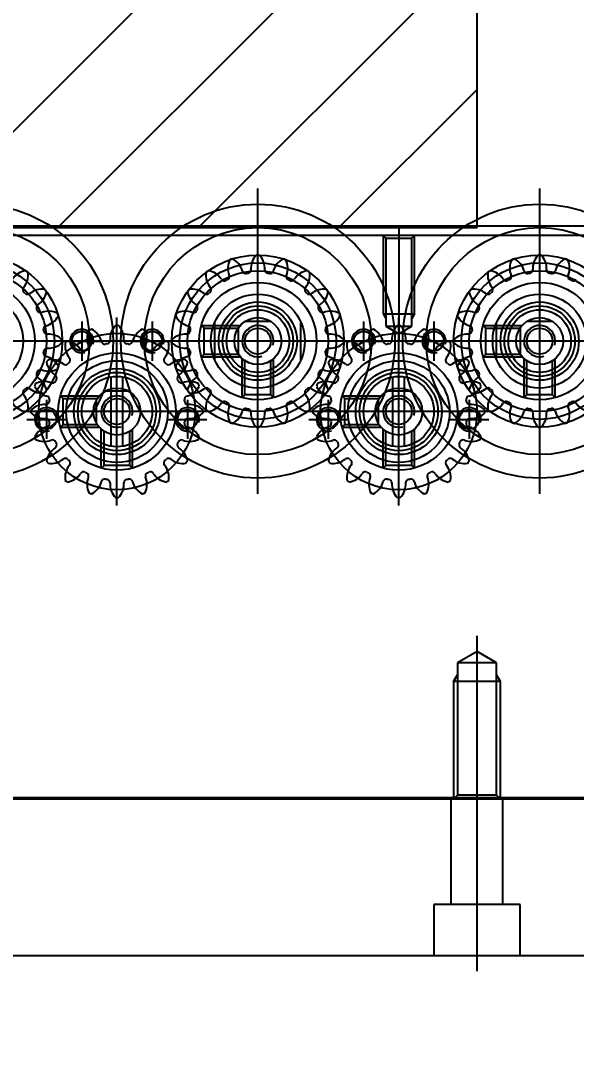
# Model space of a CAD drawing. Header units: inches. Extents: x 0 to 77285, y -118 to 40065.
# Drawn here: x 15283.4 to 15354.3, y 25587.9 to 25722 of the extents above; entities that cross this region are included whole.
import ezdxf

# ---------------------------------------------------------------- set-up
doc = ezdxf.new("R2010")
doc.units = ezdxf.units.IN
doc.header["$LTSCALE"] = 5
doc.header["$MEASUREMENT"] = 0
doc.layers.add('A', color=8, linetype='Continuous')
doc.styles.add('SCI', font='')
doc.styles.get('SCI').set_extended_font_data('Gulim')
doc.dimstyles.new('SCH', dxfattribs={"dimtxt": 2.5, "dimasz": 2, "dimexe": 1.25, "dimexo": 0.625, "dimtad": 1, "dimdec": 8, "dimtxsty": 'SCI', "dimcen": 2.5, "dimclrd": 4, "dimclre": 4, "dimclrt": 7, "dimadec": 8, "dimazin": 2, "dimtfac": 1, "dimtdec": 8, "dimtmove": 0, "dimatfit": 3, "dimfxl": 1, "dimarcsym": 0})

# ---------------------------------------------------------------- blocks, each defined once
blk = doc.blocks.new('A$Cc399747e')
h = blk.add_hatch()
h.set_pattern_fill('ANSI31', color=256, scale=4)
h.set_pattern_definition([(45, (9521.272, 63861.461), (-8.980256, 8.980256), [])])
h.paths.add_polyline_path([(2341.79, 581), (1941.79, 581), (1941.79, 281), (2341.79, 281)])
for p, q in [((1941.79, 676), (1941.79, 652)), ((2486.79, 674), (1746.79, 674)), ((1936.29, 674), (1936.29, 667.5)), ((1947.29, 667.5), (1947.29, 674)), ((1936.29, 667.5), (1947.29, 667.5)), ((1938.49, 667.5), (1938.49, 654)), ((1945.09, 667.5), (1945.09, 654)), ((1941.79, 656), (1941.79, 633.16)), ((2605.79, 654), (1657.79, 654)), ((1746.79, 654), (2486.79, 654)), ((1938.79, 654), (1939.29, 653.5)), ((1938.79, 654), (1938.79, 639)), ((1939.29, 653.5), (1944.29, 653.5)), ((1939.29, 653.5), (1939.29, 636.6)), ((1944.29, 653.5), (1944.79, 654)), ((1944.29, 636.6), (1944.29, 653.5)), ((1944.79, 639), (1944.79, 654)), ((1938.79, 639), (1939.29, 638.13)), ((1938.79, 639), (1944.79, 639)), ((1944.79, 639), (1944.29, 638.13)), ((1939.29, 636.6), (1941.79, 635.16)), ((1939.29, 636.6), (1944.29, 636.6)), ((1941.79, 635.16), (1944.29, 636.6)), ((1951.79, 616.5), (1951.79, 592.5)), ((1987.79, 616.5), (1987.79, 592.5)), ((1933.79, 615), (1933.79, 576)), ((1969.79, 615), (1969.79, 576)), ((1949.79, 611.73), (1949.79, 606.74)), ((1949.79, 611.73), (1950.14, 611.38)), ((1950.14, 611.38), (1953.44, 611.38)), ((1950.14, 611.38), (1950.14, 607.09)), ((1951.79, 612), (1951.79, 597)), ((1953.79, 611.73), (1953.44, 611.38)), ((1953.44, 611.38), (1953.44, 607.09)), ((1953.79, 611.73), (1953.79, 606.74)), ((1985.79, 611.73), (1985.79, 606.74)), ((1985.79, 611.73), (1986.14, 611.38)), ((1986.14, 611.38), (1989.44, 611.38)), ((1986.14, 611.38), (1986.14, 607.09)), ((1987.79, 612), (1987.79, 597)), ((1989.79, 611.73), (1989.44, 611.38)), ((1989.44, 611.38), (1989.44, 607.09)), ((1989.79, 611.73), (1989.79, 606.74)), ((1951.79, 610), (1951.79, 599)), ((1987.79, 610), (1987.79, 599)), ((1951.04, 608.94), (1951.04, 600.06)), ((1952.54, 608.94), (1952.54, 600.06)), ((1987.04, 608.94), (1987.04, 600.06)), ((1988.54, 608.94), (1988.54, 600.06)), ((1933.79, 608.5), (1933.79, 582.5)), ((1933.79, 608.5), (1933.79, 582.5)), ((1933.79, 607.5), (1933.79, 583.5)), ((1942.79, 603), (1942.79, 608)), ((1960.79, 603), (1960.79, 608)), ((1969.79, 608.5), (1969.79, 582.5)), ((1969.79, 608.5), (1969.79, 582.5)), ((1969.79, 607.5), (1969.79, 583.5)), ((1978.79, 603), (1978.79, 608)), ((1996.79, 603), (1996.79, 608)), ((1950.14, 607.09), (1949.79, 606.74)), ((1950.14, 607.09), (1950.27, 607.09)), ((1953.31, 607.09), (1953.44, 607.09)), ((1953.44, 607.09), (1953.79, 606.74)), ((1959.02, 606.5), (1954.03, 606.5)), ((1954.38, 606.15), (1954.03, 606.5)), ((1954.38, 606.15), (1954.38, 606.02)), ((1958.67, 606.15), (1954.38, 606.15)), ((1954.43, 603.08), (1954.43, 605.92)), ((1959.02, 606.5), (1958.67, 606.15)), ((1958.67, 606.15), (1958.67, 602.85)), ((1986.14, 607.09), (1985.79, 606.74)), ((1986.14, 607.09), (1986.27, 607.09)), ((1989.31, 607.09), (1989.44, 607.09)), ((1989.44, 607.09), (1989.79, 606.74)), ((1995.02, 606.5), (1990.03, 606.5)), ((1990.38, 606.15), (1990.03, 606.5)), ((1990.38, 606.15), (1990.38, 606.02)), ((1994.67, 606.15), (1990.38, 606.15)), ((1990.43, 603.08), (1990.43, 605.92)), ((1995.02, 606.5), (1994.67, 606.15)), ((1994.67, 606.15), (1994.67, 602.85)), ((1945.29, 605.5), (1940.29, 605.5)), ((1963.29, 605.5), (1958.29, 605.5)), ((1981.29, 605.5), (1976.29, 605.5)), ((1999.29, 605.5), (1994.29, 605.5)), ((1939.79, 604.5), (1963.79, 604.5)), ((1944.29, 604.5), (1959.29, 604.5)), ((1946.29, 604.5), (1957.29, 604.5)), ((1975.79, 604.5), (1999.79, 604.5)), ((1980.29, 604.5), (1995.29, 604.5)), ((1982.29, 604.5), (1993.29, 604.5)), ((1931.79, 602.73), (1931.79, 597.74)), ((1931.79, 602.73), (1932.14, 602.38)), ((1932.14, 602.38), (1935.44, 602.38)), ((1932.14, 602.38), (1932.14, 598.09)), ((1935.79, 602.73), (1935.44, 602.38)), ((1935.44, 602.38), (1935.44, 598.09)), ((1935.79, 602.73), (1935.79, 597.74)), ((1954.38, 602.85), (1954.03, 602.5)), ((1959.02, 602.5), (1954.03, 602.5)), ((1954.38, 602.98), (1954.38, 602.85)), ((1958.67, 602.85), (1954.38, 602.85)), ((1959.02, 602.5), (1958.67, 602.85)), ((1967.79, 602.73), (1967.79, 597.74)), ((1967.79, 602.73), (1968.14, 602.38)), ((1968.14, 602.38), (1971.44, 602.38)), ((1968.14, 602.38), (1968.14, 598.09)), ((1971.79, 602.73), (1971.44, 602.38)), ((1971.44, 602.38), (1971.44, 598.09)), ((1971.79, 602.73), (1971.79, 597.74)), ((1990.38, 602.85), (1990.03, 602.5)), ((1995.02, 602.5), (1990.03, 602.5)), ((1990.38, 602.98), (1990.38, 602.85)), ((1994.67, 602.85), (1990.38, 602.85)), ((1995.02, 602.5), (1994.67, 602.85)), ((1953.22, 601.86), (1950.37, 601.86)), ((1989.22, 601.86), (1986.37, 601.86)), ((1932.14, 598.09), (1931.79, 597.74)), ((1932.14, 598.09), (1932.27, 598.09)), ((1935.31, 598.09), (1935.44, 598.09)), ((1935.44, 598.09), (1935.79, 597.74)), ((1939.29, 597.9), (1939.29, 593.1)), ((1947.29, 593), (1947.29, 598)), ((1956.29, 593), (1956.29, 598)), ((1964.29, 597.9), (1964.29, 593.1)), ((1968.14, 598.09), (1967.79, 597.74)), ((1968.14, 598.09), (1968.27, 598.09)), ((1971.31, 598.09), (1971.44, 598.09)), ((1971.44, 598.09), (1971.79, 597.74)), ((1975.29, 597.9), (1975.29, 593.1)), ((1983.29, 593), (1983.29, 598)), ((1992.29, 593), (1992.29, 598)), ((1941.02, 597.5), (1936.03, 597.5)), ((1936.38, 597.15), (1936.03, 597.5)), ((1936.29, 593.84), (1936.29, 597.16)), ((1936.38, 597.15), (1936.38, 597.02)), ((1940.67, 597.15), (1936.38, 597.15)), ((1941.02, 597.5), (1940.67, 597.15)), ((1940.67, 597.15), (1940.67, 593.85)), ((1977.02, 597.5), (1972.03, 597.5)), ((1972.38, 597.15), (1972.03, 597.5)), ((1972.29, 593.84), (1972.29, 597.16)), ((1972.38, 597.15), (1972.38, 597.02)), ((1976.67, 597.15), (1972.38, 597.15)), ((1977.02, 597.5), (1976.67, 597.15)), ((1976.67, 597.15), (1976.67, 593.85)), ((1914.29, 595.5), (1953.29, 595.5)), ((1920.79, 595.5), (1946.79, 595.5)), ((1920.79, 595.5), (1946.79, 595.5)), ((1921.79, 595.5), (1945.79, 595.5)), ((1949.79, 595.5), (1944.79, 595.5)), ((1950.29, 595.5), (1989.29, 595.5)), ((1951.79, 581), (1951.79, 595.55)), ((1958.79, 595.5), (1953.79, 595.5)), ((1956.79, 595.5), (1982.79, 595.5)), ((1956.79, 595.5), (1982.79, 595.5)), ((1957.79, 595.5), (1981.79, 595.5)), ((1985.79, 595.5), (1980.79, 595.5)), ((1986.29, 595.5), (2025.29, 595.5)), ((1994.79, 595.5), (1989.79, 595.5)), ((1992.79, 595.5), (2018.79, 595.5)), ((1992.79, 595.5), (2018.79, 595.5)), ((1993.79, 595.5), (2017.79, 595.5)), ((1936.38, 593.85), (1936.03, 593.5)), ((1936.38, 593.98), (1936.38, 593.85)), ((1940.67, 593.85), (1936.38, 593.85)), ((1941.02, 593.5), (1940.67, 593.85)), ((1951.79, 594.55), (1950.14, 593.6)), ((1953.44, 593.6), (1951.79, 594.55)), ((1972.38, 593.85), (1972.03, 593.5)), ((1972.38, 593.98), (1972.38, 593.85)), ((1976.67, 593.85), (1972.38, 593.85)), ((1977.02, 593.5), (1976.67, 593.85)), ((1932.13, 593), (1935.45, 593)), ((1941.02, 593.5), (1936.03, 593.5)), ((1949.79, 592), (1950.14, 592.61)), ((1953.44, 593.6), (1950.14, 593.6)), ((1950.14, 593.6), (1950.14, 582.35)), ((1953.44, 582.35), (1953.44, 593.6)), ((1953.79, 592), (1953.44, 592.61)), ((1968.13, 593), (1971.45, 593)), ((1977.02, 593.5), (1972.03, 593.5)), ((1953.79, 592), (1949.79, 592)), ((1949.79, 592), (1949.79, 582)), ((1953.79, 582), (1953.79, 592)), ((1627.79, 582), (2635.79, 582)), ((1950.14, 582.35), (1949.79, 582)), ((1953.44, 582.35), (1950.14, 582.35)), ((1953.79, 582), (1953.44, 582.35)), ((2341.79, 581), (1941.79, 581)), ((1941.79, 581), (1941.79, 281)), ((2341.79, 581), (1941.79, 581)), ((1941.79, 581), (1941.79, 281))]:
    blk.add_line(p, q)
at = {"ltscale": 4}
for p, q in [((2102.29, 653.8), (1657.79, 653.8)), ((1627.79, 582), (2635.79, 582)), ((1627.79, 580.8), (2635.79, 580.8))]:
    blk.add_line(p, q, dxfattribs=at)
for centre, radius in [((1951.79, 604.5), 10), ((1987.79, 604.5), 10), ((1933.79, 595.5), 17.5), ((1969.79, 595.5), 17.5), ((2005.79, 595.5), 17.5), ((1951.79, 604.5), 7.5), ((1987.79, 604.5), 7.5), ((1933.79, 595.5), 14.5), ((1951.79, 604.5), 6.5), ((1951.79, 604.5), 5.5), ((1969.79, 595.5), 14.5), ((1987.79, 604.5), 6.5), ((1987.79, 604.5), 5.5), ((2005.79, 595.5), 14.5), ((1951.79, 604.5), 5), ((1951.79, 604.5), 4.5), ((1951.79, 604.5), 4.5), ((1987.79, 604.5), 5), ((1987.79, 604.5), 4.5), ((1987.79, 604.5), 4.5), ((1951.79, 604.5), 3), ((1951.79, 604.5), 3), ((1987.79, 604.5), 3), ((1987.79, 604.5), 3), ((1933.79, 595.5), 11), ((1942.79, 605.5), 1.25), ((1951.79, 604.5), 1.65), ((1969.79, 595.5), 11), ((1960.79, 605.5), 1.25), ((1978.79, 605.5), 1.25), ((1987.79, 604.5), 1.65), ((2005.79, 595.5), 11), ((1996.79, 605.5), 1.25), ((1933.79, 595.5), 10), ((1969.79, 595.5), 10), ((2005.79, 595.5), 10), ((1933.79, 595.5), 9), ((1969.79, 595.5), 9), ((2005.79, 595.5), 9), ((1933.79, 595.5), 7.5), ((1969.79, 595.5), 7.5), ((2005.79, 595.5), 7.5), ((1933.79, 595.5), 6), ((1969.79, 595.5), 6), ((2005.79, 595.5), 6), ((1933.79, 595.5), 5), ((1933.79, 595.5), 4.5), ((1933.79, 595.5), 4), ((1969.79, 595.5), 5), ((1969.79, 595.5), 4.5), ((1969.79, 595.5), 4), ((1933.79, 595.5), 3), ((1933.79, 595.5), 3), ((1969.79, 595.5), 3), ((1969.79, 595.5), 3), ((1933.79, 595.5), 1.65), ((1947.29, 595.5), 1.25), ((1956.29, 595.5), 1.25), ((1969.79, 595.5), 1.65), ((1983.29, 595.5), 1.25), ((1992.29, 595.5), 1.25)]:
    blk.add_circle(centre, radius)
for centre, radius, start, end in [((1953.4, 613.76), 2.5, 135.8655, 183.1579), ((1951.79, 604.5), 11, 90, 90.9494), ((1951.79, 604.5), 11, 89.0506, 90), ((1950.18, 613.76), 2.5, 356.8421, 44.1345), ((1989.4, 613.76), 2.5, 135.8655, 183.1579), ((1987.79, 604.5), 11, 90, 90.9494), ((1987.79, 604.5), 11, 89.0506, 90), ((1986.18, 613.76), 2.5, 356.8421, 44.1345), ((1950.46, 613.8), 2.5, 153.8655, 201.1579), ((1951.79, 604.5), 11, 108, 108.9494), ((1951.79, 604.5), 11, 107.0506, 108), ((1947.4, 612.81), 2.5, 14.8421, 62.1345), ((1956.19, 612.81), 2.5, 117.8655, 165.1579), ((1951.79, 604.5), 11, 72, 72.9494), ((1951.79, 604.5), 11, 71.0506, 72), ((1953.12, 613.8), 2.5, 338.8421, 26.1345), ((1986.46, 613.8), 2.5, 153.8655, 201.1579), ((1987.79, 604.5), 11, 108, 108.9494), ((1987.79, 604.5), 11, 107.0506, 108), ((1983.4, 612.81), 2.5, 14.8421, 62.1345), ((1992.19, 612.81), 2.5, 117.8655, 165.1579), ((1987.79, 604.5), 11, 72, 72.9494), ((1987.79, 604.5), 11, 71.0506, 72), ((1989.12, 613.8), 2.5, 338.8421, 26.1345), ((1947.65, 612.94), 2.5, 171.8655, 219.1579), ((1951.79, 604.5), 11, 126, 126.9494), ((1951.79, 604.5), 11, 125.0506, 126), ((1945.05, 611.04), 2.5, 32.8421, 80.1345), ((1947.72, 612.74), 0.442, 296.289, 21.1579), ((1950.24, 613.56), 0.442, 194.8421, 279.711), ((1951.79, 604.5), 8.75, 99, 99.711), ((1951.79, 604.5), 8.75, 98.289, 99), ((1950.47, 613.6), 0.442, 278.289, 3.1579), ((1953.12, 613.6), 0.442, 176.8421, 261.711), ((1951.79, 604.5), 8.75, 81, 81.711), ((1951.79, 604.5), 8.75, 80.289, 81), ((1953.34, 613.56), 0.442, 260.289, 345.1579), ((1955.86, 612.74), 0.442, 158.8421, 243.711), ((1958.54, 611.04), 2.5, 99.8655, 147.1579), ((1955.93, 612.94), 2.5, 320.8421, 8.1345), ((1951.79, 604.5), 11, 54, 54.9494), ((1951.79, 604.5), 11, 53.0506, 54), ((1983.65, 612.94), 2.5, 171.8655, 219.1579), ((1987.79, 604.5), 11, 126, 126.9494), ((1987.79, 604.5), 11, 125.0506, 126), ((1981.05, 611.04), 2.5, 32.8421, 80.1345), ((1983.72, 612.74), 0.442, 296.289, 21.1579), ((1986.24, 613.56), 0.442, 194.8421, 279.711), ((1987.79, 604.5), 8.75, 99, 99.711), ((1987.79, 604.5), 8.75, 98.289, 99), ((1986.47, 613.6), 0.442, 278.289, 3.1579), ((1989.12, 613.6), 0.442, 176.8421, 261.711), ((1987.79, 604.5), 8.75, 81, 81.711), ((1987.79, 604.5), 8.75, 80.289, 81), ((1989.34, 613.56), 0.442, 260.289, 345.1579), ((1991.86, 612.74), 0.442, 158.8421, 243.711), ((1994.54, 611.04), 2.5, 99.8655, 147.1579), ((1991.93, 612.94), 2.5, 320.8421, 8.1345), ((1987.79, 604.5), 11, 54, 54.9494), ((1987.79, 604.5), 11, 53.0506, 54), ((1945.37, 611.08), 0.442, 314.289, 39.1579), ((1947.52, 612.64), 0.442, 212.8421, 297.711), ((1951.79, 604.5), 8.75, 117, 117.711), ((1951.79, 604.5), 8.75, 116.289, 117), ((1951.79, 604.5), 8.75, 63, 63.711), ((1951.79, 604.5), 8.75, 62.289, 63), ((1956.07, 612.64), 0.442, 242.289, 327.1579), ((1958.21, 611.08), 0.442, 140.8421, 225.711), ((1981.37, 611.08), 0.442, 314.289, 39.1579), ((1983.52, 612.64), 0.442, 212.8421, 297.711), ((1987.79, 604.5), 8.75, 117, 117.711), ((1987.79, 604.5), 8.75, 116.289, 117), ((1987.79, 604.5), 8.75, 63, 63.711), ((1987.79, 604.5), 8.75, 62.289, 63), ((1992.07, 612.64), 0.442, 242.289, 327.1579), ((1994.21, 611.08), 0.442, 140.8421, 225.711), ((1951.79, 604.5), 11, 144, 144.9494), ((1945.25, 611.25), 2.5, 189.8655, 237.1579), ((1951.79, 604.5), 11, 143.0506, 144), ((1943.35, 608.64), 2.5, 50.8421, 98.1345), ((1945.21, 610.92), 0.442, 230.8421, 315.711), ((1951.79, 604.5), 8.75, 135, 135.711), ((1951.79, 604.5), 8.75, 134.289, 135), ((1951.79, 604.5), 8.75, 45, 45.711), ((1951.79, 604.5), 8.75, 44.289, 45), ((1958.37, 610.92), 0.442, 224.289, 309.1579), ((1960.23, 608.64), 2.5, 81.8655, 129.1579), ((1958.33, 611.25), 2.5, 302.8421, 350.1345), ((1951.79, 604.5), 11, 36, 36.9494), ((1951.79, 604.5), 11, 35.0506, 36), ((1987.79, 604.5), 11, 144, 144.9494), ((1981.25, 611.25), 2.5, 189.8655, 237.1579), ((1987.79, 604.5), 11, 143.0506, 144), ((1979.35, 608.64), 2.5, 50.8421, 98.1345), ((1981.21, 610.92), 0.442, 230.8421, 315.711), ((1987.79, 604.5), 8.75, 135, 135.711), ((1987.79, 604.5), 8.75, 134.289, 135), ((1987.79, 604.5), 8.75, 45, 45.711), ((1987.79, 604.5), 8.75, 44.289, 45), ((1994.37, 610.92), 0.442, 224.289, 309.1579), ((1996.23, 608.64), 2.5, 81.8655, 129.1579), ((1994.33, 611.25), 2.5, 302.8421, 350.1345), ((1987.79, 604.5), 11, 36, 36.9494), ((1987.79, 604.5), 11, 35.0506, 36), ((1943.65, 608.77), 0.442, 332.289, 57.1579), ((1959.93, 608.77), 0.442, 122.8421, 207.711), ((1979.65, 608.77), 0.442, 332.289, 57.1579), ((1995.93, 608.77), 0.442, 122.8421, 207.711), ((1951.79, 604.5), 11, 162, 162.9494), ((1943.49, 608.89), 2.5, 207.8655, 255.1579), ((1951.79, 604.5), 11, 161.0506, 162), ((1942.49, 605.83), 2.5, 68.8421, 116.1345), ((1943.55, 608.57), 0.442, 248.8421, 333.711), ((1951.79, 604.5), 8.75, 153, 153.711), ((1951.79, 604.5), 8.75, 152.289, 153), ((1951.79, 604.5), 8.75, 27, 27.711), ((1951.79, 604.5), 8.75, 26.289, 27), ((1960.03, 608.57), 0.442, 206.289, 291.1579), ((1961.09, 605.83), 2.5, 63.8655, 111.1579), ((1960.1, 608.89), 2.5, 284.8421, 332.1345), ((1951.79, 604.5), 11, 18, 18.9494), ((1951.79, 604.5), 11, 17.0506, 18), ((1987.79, 604.5), 11, 162, 162.9494), ((1979.49, 608.89), 2.5, 207.8655, 255.1579), ((1987.79, 604.5), 11, 161.0506, 162), ((1978.49, 605.83), 2.5, 68.8421, 116.1345), ((1979.55, 608.57), 0.442, 248.8421, 333.711), ((1987.79, 604.5), 8.75, 153, 153.711), ((1987.79, 604.5), 8.75, 152.289, 153), ((1987.79, 604.5), 8.75, 27, 27.711), ((1987.79, 604.5), 8.75, 26.289, 27), ((1996.03, 608.57), 0.442, 206.289, 291.1579), ((1997.09, 605.83), 2.5, 63.8655, 111.1579), ((1996.1, 608.89), 2.5, 284.8421, 332.1345), ((1987.79, 604.5), 11, 18, 18.9494), ((1987.79, 604.5), 11, 17.0506, 18), ((1933.79, 595.5), 11, 108, 108.9494), ((1933.79, 595.5), 11, 107.0506, 108), ((1929.4, 603.81), 2.5, 14.8421, 62.1345), ((1935.4, 604.76), 2.5, 135.8655, 183.1579), ((1933.79, 595.5), 11, 90, 90.9494), ((1933.79, 595.5), 11, 89.0506, 90), ((1932.18, 604.76), 2.5, 356.8421, 44.1345), ((1938.19, 603.81), 2.5, 117.8655, 165.1579), ((1933.79, 595.5), 11, 72, 72.9494), ((1933.79, 595.5), 11, 71.0506, 72), ((1942.79, 605.5), 1.5, 165, 105), ((1942.73, 606.05), 0.442, 350.289, 75.1579), ((1951.79, 604.5), 8.75, 170.289, 171), ((1951.79, 604.5), 2, 165, 105), ((1960.79, 605.5), 1.5, 165, 105), ((1960.85, 606.05), 0.442, 104.8421, 189.711), ((1951.79, 604.5), 8.75, 9, 9.711), ((1969.79, 595.5), 11, 108, 108.9494), ((1969.79, 595.5), 11, 107.0506, 108), ((1965.4, 603.81), 2.5, 14.8421, 62.1345), ((1971.4, 604.76), 2.5, 135.8655, 183.1579), ((1969.79, 595.5), 11, 90, 90.9494), ((1969.79, 595.5), 11, 89.0506, 90), ((1968.18, 604.76), 2.5, 356.8421, 44.1345), ((1974.19, 603.81), 2.5, 117.8655, 165.1579), ((1969.79, 595.5), 11, 72, 72.9494), ((1969.79, 595.5), 11, 71.0506, 72), ((1978.79, 605.5), 1.5, 165, 105), ((1978.73, 606.05), 0.442, 350.289, 75.1579), ((1987.79, 604.5), 8.75, 170.289, 171), ((1987.79, 604.5), 2, 165, 105), ((1996.79, 605.5), 1.5, 165, 105), ((1996.85, 606.05), 0.442, 104.8421, 189.711), ((1987.79, 604.5), 8.75, 9, 9.711), ((1932.46, 604.8), 2.5, 153.8655, 201.1579), ((1932.47, 604.6), 0.442, 278.289, 3.1579), ((1935.12, 604.6), 0.442, 176.8421, 261.711), ((1935.12, 604.8), 2.5, 338.8421, 26.1345), ((1942.53, 602.89), 2.5, 86.8421, 134.1345), ((1951.79, 604.5), 11, 179.0506, 180), ((1942.7, 605.83), 0.442, 266.8421, 351.711), ((1951.79, 604.5), 8.75, 171, 171.711), ((1951.79, 604.5), 8.75, 8.289, 9), ((1960.89, 605.83), 0.442, 188.289, 273.1579), ((1961.05, 602.89), 2.5, 45.8655, 93.1579), ((1951.79, 604.5), 11, 360, 0.9494), ((1968.46, 604.8), 2.5, 153.8655, 201.1579), ((1968.47, 604.6), 0.442, 278.289, 3.1579), ((1971.12, 604.6), 0.442, 176.8421, 261.711), ((1971.12, 604.8), 2.5, 338.8421, 26.1345), ((1978.53, 602.89), 2.5, 86.8421, 134.1345), ((1987.79, 604.5), 11, 179.0506, 180), ((1978.7, 605.83), 0.442, 266.8421, 351.711), ((1987.79, 604.5), 8.75, 171, 171.711), ((1987.79, 604.5), 8.75, 8.289, 9), ((1996.89, 605.83), 0.442, 188.289, 273.1579), ((1997.05, 602.89), 2.5, 45.8655, 93.1579), ((1987.79, 604.5), 11, 360, 0.9494), ((1927.05, 602.04), 2.5, 32.8421, 80.1345), ((1929.52, 603.64), 0.442, 212.8421, 297.711), ((1933.79, 595.5), 8.75, 117, 117.711), ((1933.79, 595.5), 8.75, 116.289, 117), ((1929.72, 603.74), 0.442, 296.289, 21.1579), ((1932.24, 604.56), 0.442, 194.8421, 279.711), ((1933.79, 595.5), 8.75, 99, 99.711), ((1933.79, 595.5), 8.75, 98.289, 99), ((1933.79, 595.5), 8.75, 81, 81.711), ((1933.79, 595.5), 8.75, 80.289, 81), ((1935.34, 604.56), 0.442, 260.289, 345.1579), ((1937.86, 603.74), 0.442, 158.8421, 243.711), ((1933.79, 595.5), 8.75, 63, 63.711), ((1933.79, 595.5), 8.75, 62.289, 63), ((1938.07, 603.64), 0.442, 242.289, 327.1579), ((1940.54, 602.04), 2.5, 99.8655, 147.1579), ((1937.93, 603.94), 2.5, 320.8421, 8.1345), ((1933.79, 595.5), 11, 54, 54.9494), ((1933.79, 595.5), 11, 53.0506, 54), ((1951.79, 604.5), 11, 180, 180.9494), ((1942.53, 606.11), 2.5, 225.8655, 273.1579), ((1942.7, 603.18), 0.442, 8.289, 93.1579), ((1951.79, 604.5), 8.75, 188.289, 189), ((1951.79, 604.5), 8.75, 351, 351.711), ((1960.89, 603.18), 0.442, 86.8421, 171.711), ((1961.05, 606.11), 2.5, 266.8421, 314.1345), ((1951.79, 604.5), 11, 359.0506, 0), ((1965.65, 603.94), 2.5, 171.8655, 219.1579), ((1969.79, 595.5), 11, 126, 126.9494), ((1969.79, 595.5), 11, 125.0506, 126), ((1963.05, 602.04), 2.5, 32.8421, 80.1345), ((1965.52, 603.64), 0.442, 212.8421, 297.711), ((1969.79, 595.5), 8.75, 117, 117.711), ((1969.79, 595.5), 8.75, 116.289, 117), ((1965.72, 603.74), 0.442, 296.289, 21.1579), ((1968.24, 604.56), 0.442, 194.8421, 279.711), ((1969.79, 595.5), 8.75, 99, 99.711), ((1969.79, 595.5), 8.75, 98.289, 99), ((1969.79, 595.5), 8.75, 81, 81.711), ((1969.79, 595.5), 8.75, 80.289, 81), ((1971.34, 604.56), 0.442, 260.289, 345.1579), ((1973.86, 603.74), 0.442, 158.8421, 243.711), ((1969.79, 595.5), 8.75, 63, 63.711), ((1969.79, 595.5), 8.75, 62.289, 63), ((1974.07, 603.64), 0.442, 242.289, 327.1579), ((1976.54, 602.04), 2.5, 99.8655, 147.1579), ((1973.93, 603.94), 2.5, 320.8421, 8.1345), ((1969.79, 595.5), 11, 54, 54.9494), ((1969.79, 595.5), 11, 53.0506, 54), ((1987.79, 604.5), 11, 180, 180.9494), ((1978.53, 606.11), 2.5, 225.8655, 273.1579), ((1978.7, 603.18), 0.442, 8.289, 93.1579), ((1987.79, 604.5), 8.75, 188.289, 189), ((1987.79, 604.5), 8.75, 351, 351.711), ((1996.89, 603.18), 0.442, 86.8421, 171.711), ((1997.05, 606.11), 2.5, 266.8421, 314.1345), ((1987.79, 604.5), 11, 359.0506, 0), ((2001.65, 603.94), 2.5, 171.8655, 219.1579), ((2005.79, 595.5), 11, 126, 126.9494), ((2005.79, 595.5), 11, 125.0506, 126), ((1999.05, 602.04), 2.5, 32.8421, 80.1345), ((1940.21, 602.08), 0.442, 140.8421, 225.711), ((1942.23, 599.64), 2.5, 81.8655, 129.1579), ((1943.49, 600.11), 2.5, 104.8421, 152.1345), ((1933.79, 595.5), 11, 36, 36.9494), ((1933.79, 595.5), 11, 35.0506, 36), ((1942.73, 602.95), 0.442, 284.8421, 9.711), ((1951.79, 604.5), 8.75, 189, 189.711), ((1960.85, 602.95), 0.442, 170.289, 255.1579), ((1951.79, 604.5), 8.75, 350.289, 351), ((1960.1, 600.11), 2.5, 27.8655, 75.1579), ((1969.79, 595.5), 11, 144, 144.9494), ((1969.79, 595.5), 11, 143.0506, 144), ((1961.35, 599.64), 2.5, 50.8421, 98.1345), ((1963.37, 602.08), 0.442, 314.289, 39.1579), ((1976.21, 602.08), 0.442, 140.8421, 225.711), ((1978.23, 599.64), 2.5, 81.8655, 129.1579), ((1979.49, 600.11), 2.5, 104.8421, 152.1345), ((1969.79, 595.5), 11, 36, 36.9494), ((1969.79, 595.5), 11, 35.0506, 36), ((1978.73, 602.95), 0.442, 284.8421, 9.711), ((1987.79, 604.5), 8.75, 189, 189.711), ((1996.85, 602.95), 0.442, 170.289, 255.1579), ((1987.79, 604.5), 8.75, 350.289, 351), ((1996.1, 600.11), 2.5, 27.8655, 75.1579), ((2005.79, 595.5), 11, 144, 144.9494), ((2005.79, 595.5), 11, 143.0506, 144), ((1997.35, 599.64), 2.5, 50.8421, 98.1345), ((1999.37, 602.08), 0.442, 314.289, 39.1579), ((1933.79, 595.5), 8.75, 45, 45.711), ((1933.79, 595.5), 8.75, 44.289, 45), ((1940.37, 601.92), 0.442, 224.289, 309.1579), ((1951.79, 604.5), 11, 197.0506, 198), ((1951.79, 604.5), 11, 198, 198.9494), ((1942.49, 603.17), 2.5, 243.8655, 291.1579), ((1940.33, 602.25), 2.5, 302.8421, 350.1345), ((1943.55, 600.43), 0.442, 26.289, 111.1579), ((1951.79, 604.5), 8.75, 206.289, 207), ((1951.79, 604.5), 8.75, 333, 333.711), ((1960.03, 600.43), 0.442, 68.8421, 153.711), ((1961.09, 603.17), 2.5, 248.8421, 296.1345), ((1963.25, 602.25), 2.5, 189.8655, 237.1579), ((1951.79, 604.5), 11, 341.0506, 342), ((1951.79, 604.5), 11, 342, 342.9494), ((1963.21, 601.92), 0.442, 230.8421, 315.711), ((1969.79, 595.5), 8.75, 135, 135.711), ((1969.79, 595.5), 8.75, 134.289, 135), ((1969.79, 595.5), 8.75, 45, 45.711), ((1969.79, 595.5), 8.75, 44.289, 45), ((1976.37, 601.92), 0.442, 224.289, 309.1579), ((1987.79, 604.5), 11, 197.0506, 198), ((1987.79, 604.5), 11, 198, 198.9494), ((1978.49, 603.17), 2.5, 243.8655, 291.1579), ((1976.33, 602.25), 2.5, 302.8421, 350.1345), ((1979.55, 600.43), 0.442, 26.289, 111.1579), ((1987.79, 604.5), 8.75, 206.289, 207), ((1987.79, 604.5), 8.75, 333, 333.711), ((1996.03, 600.43), 0.442, 68.8421, 153.711), ((1997.09, 603.17), 2.5, 248.8421, 296.1345), ((1999.25, 602.25), 2.5, 189.8655, 237.1579), ((1987.79, 604.5), 11, 341.0506, 342), ((1987.79, 604.5), 11, 342, 342.9494), ((1999.21, 601.92), 0.442, 230.8421, 315.711), ((2005.79, 595.5), 8.75, 135, 135.711), ((2005.79, 595.5), 8.75, 134.289, 135), ((1941.93, 599.77), 0.442, 122.8421, 207.711), ((1933.79, 595.5), 8.75, 27, 27.711), ((1933.79, 595.5), 8.75, 26.289, 27), ((1942.03, 599.57), 0.442, 206.289, 291.1579), ((1943.09, 596.83), 2.5, 63.8655, 111.1579), ((1945.25, 597.75), 2.5, 122.8421, 170.1345), ((1943.65, 600.23), 0.442, 302.8421, 27.711), ((1951.79, 604.5), 8.75, 207, 207.711), ((1960.49, 596.83), 2.5, 68.8421, 116.1345), ((1959.93, 600.23), 0.442, 152.289, 237.1579), ((1951.79, 604.5), 8.75, 332.289, 333), ((1958.33, 597.75), 2.5, 9.8655, 57.1579), ((1961.55, 599.57), 0.442, 248.8421, 333.711), ((1961.65, 599.77), 0.442, 332.289, 57.1579), ((1969.79, 595.5), 8.75, 153, 153.711), ((1969.79, 595.5), 8.75, 152.289, 153), ((1977.93, 599.77), 0.442, 122.8421, 207.711), ((1969.79, 595.5), 8.75, 27, 27.711), ((1969.79, 595.5), 8.75, 26.289, 27), ((1978.03, 599.57), 0.442, 206.289, 291.1579), ((1979.09, 596.83), 2.5, 63.8655, 111.1579), ((1981.25, 597.75), 2.5, 122.8421, 170.1345), ((1979.65, 600.23), 0.442, 302.8421, 27.711), ((1987.79, 604.5), 8.75, 207, 207.711), ((1996.49, 596.83), 2.5, 68.8421, 116.1345), ((1995.93, 600.23), 0.442, 152.289, 237.1579), ((1987.79, 604.5), 8.75, 332.289, 333), ((1994.33, 597.75), 2.5, 9.8655, 57.1579), ((1997.55, 599.57), 0.442, 248.8421, 333.711), ((1997.65, 599.77), 0.442, 332.289, 57.1579), ((2005.79, 595.5), 8.75, 153, 153.711), ((2005.79, 595.5), 8.75, 152.289, 153), ((1942.1, 599.89), 2.5, 284.8421, 332.1345), ((1951.79, 604.5), 11, 215.0506, 216), ((1951.79, 604.5), 11, 216, 216.9494), ((1943.35, 600.36), 2.5, 261.8655, 309.1579), ((1933.79, 595.5), 11, 18, 18.9494), ((1933.79, 595.5), 11, 17.0506, 18), ((1945.21, 598.08), 0.442, 44.289, 129.1579), ((1951.79, 604.5), 8.75, 224.289, 225), ((1951.79, 604.5), 8.75, 225, 225.711), ((1945.37, 597.92), 0.442, 320.8421, 45.711), ((1958.21, 597.92), 0.442, 134.289, 219.1579), ((1951.79, 604.5), 8.75, 314.289, 315), ((1951.79, 604.5), 8.75, 315, 315.711), ((1958.37, 598.08), 0.442, 50.8421, 135.711), ((1960.23, 600.36), 2.5, 230.8421, 278.1345), ((1969.79, 595.5), 11, 162, 162.9494), ((1961.49, 599.89), 2.5, 207.8655, 255.1579), ((1969.79, 595.5), 11, 161.0506, 162), ((1951.79, 604.5), 11, 323.0506, 324), ((1951.79, 604.5), 11, 324, 324.9494), ((1978.1, 599.89), 2.5, 284.8421, 332.1345), ((1987.79, 604.5), 11, 215.0506, 216), ((1987.79, 604.5), 11, 216, 216.9494), ((1979.35, 600.36), 2.5, 261.8655, 309.1579), ((1969.79, 595.5), 11, 18, 18.9494), ((1969.79, 595.5), 11, 17.0506, 18), ((1981.21, 598.08), 0.442, 44.289, 129.1579), ((1987.79, 604.5), 8.75, 224.289, 225), ((1987.79, 604.5), 8.75, 225, 225.711), ((1981.37, 597.92), 0.442, 320.8421, 45.711), ((1994.21, 597.92), 0.442, 134.289, 219.1579), ((1987.79, 604.5), 8.75, 314.289, 315), ((1987.79, 604.5), 8.75, 315, 315.711), ((1994.37, 598.08), 0.442, 50.8421, 135.711), ((1996.23, 600.36), 2.5, 230.8421, 278.1345), ((2005.79, 595.5), 11, 162, 162.9494), ((1997.49, 599.89), 2.5, 207.8655, 255.1579), ((2005.79, 595.5), 11, 161.0506, 162), ((1987.79, 604.5), 11, 323.0506, 324), ((1987.79, 604.5), 11, 324, 324.9494), ((1933.79, 595.5), 2, 165, 105), ((1942.85, 597.05), 0.442, 104.8421, 189.711), ((1933.79, 595.5), 8.75, 9, 9.711), ((1933.79, 595.5), 8.75, 8.289, 9), ((1942.89, 596.83), 0.442, 188.289, 273.1579), ((1947.65, 596.06), 2.5, 140.8421, 188.1345), ((1945.05, 597.96), 2.5, 279.8655, 327.1579), ((1947.29, 595.5), 1.5, 165, 105), ((1947.52, 596.36), 0.442, 62.289, 147.1579), ((1951.79, 604.5), 8.75, 242.289, 243), ((1951.79, 604.5), 8.75, 243, 243.711), ((1947.72, 596.26), 0.442, 338.8421, 63.711), ((1956.29, 595.5), 1.5, 165, 105), ((1955.86, 596.26), 0.442, 116.289, 201.1579), ((1951.79, 604.5), 8.75, 296.289, 297), ((1951.79, 604.5), 8.75, 297, 297.711), ((1956.07, 596.36), 0.442, 32.8421, 117.711), ((1958.54, 597.96), 2.5, 212.8421, 260.1345), ((1955.93, 596.06), 2.5, 351.8655, 39.1579), ((1960.7, 596.83), 0.442, 266.8421, 351.711), ((1960.73, 597.05), 0.442, 350.289, 75.1579), ((1969.79, 595.5), 8.75, 171, 171.711), ((1969.79, 595.5), 8.75, 170.289, 171), ((1969.79, 595.5), 2, 165, 105), ((1978.85, 597.05), 0.442, 104.8421, 189.711), ((1969.79, 595.5), 8.75, 9, 9.711), ((1969.79, 595.5), 8.75, 8.289, 9), ((1978.89, 596.83), 0.442, 188.289, 273.1579), ((1983.65, 596.06), 2.5, 140.8421, 188.1345), ((1981.05, 597.96), 2.5, 279.8655, 327.1579), ((1983.29, 595.5), 1.5, 165, 105), ((1983.52, 596.36), 0.442, 62.289, 147.1579), ((1987.79, 604.5), 8.75, 242.289, 243), ((1987.79, 604.5), 8.75, 243, 243.711), ((1983.72, 596.26), 0.442, 338.8421, 63.711), ((1992.29, 595.5), 1.5, 165, 105), ((1991.86, 596.26), 0.442, 116.289, 201.1579), ((1987.79, 604.5), 8.75, 296.289, 297), ((1987.79, 604.5), 8.75, 297, 297.711), ((1992.07, 596.36), 0.442, 32.8421, 117.711), ((1994.54, 597.96), 2.5, 212.8421, 260.1345), ((1991.93, 596.06), 2.5, 351.8655, 39.1579), ((1996.7, 596.83), 0.442, 266.8421, 351.711), ((1996.73, 597.05), 0.442, 350.289, 75.1579), ((2005.79, 595.5), 8.75, 171, 171.711), ((2005.79, 595.5), 8.75, 170.289, 171), ((1943.05, 593.89), 2.5, 45.8655, 93.1579), ((1943.05, 597.11), 2.5, 266.8421, 314.1345), ((1933.79, 595.5), 11, 360, 0.9494), ((1933.79, 595.5), 11, 359.0506, 0), ((1951.79, 604.5), 11, 233.0506, 234), ((1951.79, 604.5), 11, 234, 234.9494), ((1950.46, 595.2), 2.5, 158.8421, 206.1345), ((1947.4, 596.19), 2.5, 297.8655, 345.1579), ((1950.24, 595.44), 0.442, 80.289, 165.1579), ((1951.79, 604.5), 8.75, 260.289, 261), ((1951.79, 604.5), 8.75, 261, 261.711), ((1950.47, 595.4), 0.442, 356.8421, 81.711), ((1953.4, 595.24), 2.5, 176.8421, 224.1345), ((1950.18, 595.24), 2.5, 315.8655, 3.1579), ((1953.12, 595.4), 0.442, 98.289, 183.1579), ((1951.79, 604.5), 8.75, 278.289, 279), ((1951.79, 604.5), 8.75, 279, 279.711), ((1953.34, 595.44), 0.442, 14.8421, 99.711), ((1956.19, 596.19), 2.5, 194.8421, 242.1345), ((1953.12, 595.2), 2.5, 333.8655, 21.1579), ((1951.79, 604.5), 11, 305.0506, 306), ((1951.79, 604.5), 11, 306, 306.9494), ((1960.53, 593.89), 2.5, 86.8421, 134.1345), ((1969.79, 595.5), 11, 179.0506, 180), ((1969.79, 595.5), 11, 180, 180.9494), ((1960.53, 597.11), 2.5, 225.8655, 273.1579), ((1979.05, 593.89), 2.5, 45.8655, 93.1579), ((1979.05, 597.11), 2.5, 266.8421, 314.1345), ((1969.79, 595.5), 11, 360, 0.9494), ((1969.79, 595.5), 11, 359.0506, 0), ((1987.79, 604.5), 11, 233.0506, 234), ((1987.79, 604.5), 11, 234, 234.9494), ((1986.46, 595.2), 2.5, 158.8421, 206.1345), ((1983.4, 596.19), 2.5, 297.8655, 345.1579), ((1986.24, 595.44), 0.442, 80.289, 165.1579), ((1987.79, 604.5), 8.75, 260.289, 261), ((1987.79, 604.5), 8.75, 261, 261.711), ((1986.47, 595.4), 0.442, 356.8421, 81.711), ((1989.4, 595.24), 2.5, 176.8421, 224.1345), ((1986.18, 595.24), 2.5, 315.8655, 3.1579), ((1989.12, 595.4), 0.442, 98.289, 183.1579), ((1987.79, 604.5), 8.75, 278.289, 279), ((1987.79, 604.5), 8.75, 279, 279.711), ((1989.34, 595.44), 0.442, 14.8421, 99.711), ((1992.19, 596.19), 2.5, 194.8421, 242.1345), ((1989.12, 595.2), 2.5, 333.8655, 21.1579), ((1987.79, 604.5), 11, 305.0506, 306), ((1987.79, 604.5), 11, 306, 306.9494), ((1996.53, 593.89), 2.5, 86.8421, 134.1345), ((2005.79, 595.5), 11, 179.0506, 180), ((2005.79, 595.5), 11, 180, 180.9494), ((1996.53, 597.11), 2.5, 225.8655, 273.1579), ((1942.85, 593.95), 0.442, 170.289, 255.1579), ((1933.79, 595.5), 8.75, 350.289, 351), ((1933.79, 595.5), 8.75, 351, 351.711), ((1942.89, 594.18), 0.442, 86.8421, 171.711), ((1951.79, 604.5), 11, 251.0506, 252), ((1951.79, 604.5), 11, 252, 252.9494), ((1951.79, 604.5), 11, 287.0506, 288), ((1951.79, 604.5), 11, 288, 288.9494), ((1960.7, 594.18), 0.442, 8.289, 93.1579), ((1960.73, 593.95), 0.442, 284.8421, 9.711), ((1969.79, 595.5), 8.75, 188.289, 189), ((1969.79, 595.5), 8.75, 189, 189.711), ((1978.85, 593.95), 0.442, 170.289, 255.1579), ((1969.79, 595.5), 8.75, 350.289, 351), ((1969.79, 595.5), 8.75, 351, 351.711), ((1978.89, 594.18), 0.442, 86.8421, 171.711), ((1987.79, 604.5), 11, 251.0506, 252), ((1987.79, 604.5), 11, 252, 252.9494), ((1987.79, 604.5), 11, 287.0506, 288), ((1987.79, 604.5), 11, 288, 288.9494), ((1996.7, 594.18), 0.442, 8.289, 93.1579), ((1996.73, 593.95), 0.442, 284.8421, 9.711), ((2005.79, 595.5), 8.75, 188.289, 189), ((2005.79, 595.5), 8.75, 189, 189.711), ((1942.1, 591.11), 2.5, 27.8655, 75.1579), ((1951.79, 604.5), 11, 269.0506, 270), ((1951.79, 604.5), 11, 270, 270.9494), ((1961.49, 591.11), 2.5, 104.8421, 152.1345), ((1978.1, 591.11), 2.5, 27.8655, 75.1579), ((1987.79, 604.5), 11, 269.0506, 270), ((1987.79, 604.5), 11, 270, 270.9494), ((1997.49, 591.11), 2.5, 104.8421, 152.1345), ((1941.93, 591.23), 0.442, 152.289, 237.1579), ((1933.79, 595.5), 8.75, 332.289, 333), ((1933.79, 595.5), 8.75, 333, 333.711), ((1942.03, 591.43), 0.442, 68.8421, 153.711), ((1943.09, 594.17), 2.5, 248.8421, 296.1345), ((1933.79, 595.5), 11, 341.0506, 342), ((1933.79, 595.5), 11, 342, 342.9494), ((1969.79, 595.5), 11, 197.0506, 198), ((1969.79, 595.5), 11, 198, 198.9494), ((1960.49, 594.17), 2.5, 243.8655, 291.1579), ((1961.55, 591.43), 0.442, 26.289, 111.1579), ((1961.65, 591.23), 0.442, 302.8421, 27.711), ((1969.79, 595.5), 8.75, 206.289, 207), ((1969.79, 595.5), 8.75, 207, 207.711), ((1977.93, 591.23), 0.442, 152.289, 237.1579), ((1969.79, 595.5), 8.75, 332.289, 333), ((1969.79, 595.5), 8.75, 333, 333.711), ((1978.03, 591.43), 0.442, 68.8421, 153.711), ((1979.09, 594.17), 2.5, 248.8421, 296.1345), ((1969.79, 595.5), 11, 341.0506, 342), ((1969.79, 595.5), 11, 342, 342.9494), ((2005.79, 595.5), 11, 197.0506, 198), ((2005.79, 595.5), 11, 198, 198.9494), ((1996.49, 594.17), 2.5, 243.8655, 291.1579), ((1997.55, 591.43), 0.442, 26.289, 111.1579), ((1997.65, 591.23), 0.442, 302.8421, 27.711), ((2005.79, 595.5), 8.75, 206.289, 207), ((2005.79, 595.5), 8.75, 207, 207.711), ((1940.33, 588.75), 2.5, 9.8655, 57.1579), ((1963.25, 588.75), 2.5, 122.8421, 170.1345), ((1976.33, 588.75), 2.5, 9.8655, 57.1579), ((1999.25, 588.75), 2.5, 122.8421, 170.1345), ((1940.21, 588.92), 0.442, 134.289, 219.1579), ((1937.93, 587.06), 2.5, 351.8655, 39.1579), ((1933.79, 595.5), 8.75, 314.289, 315), ((1933.79, 595.5), 8.75, 315, 315.711), ((1940.37, 589.08), 0.442, 50.8421, 135.711), ((1942.23, 591.36), 2.5, 230.8421, 278.1345), ((1933.79, 595.5), 11, 323.0506, 324), ((1933.79, 595.5), 11, 324, 324.9494), ((1969.79, 595.5), 11, 215.0506, 216), ((1969.79, 595.5), 11, 216, 216.9494), ((1961.35, 591.36), 2.5, 261.8655, 309.1579), ((1963.21, 589.08), 0.442, 44.289, 129.1579), ((1965.65, 587.06), 2.5, 140.8421, 188.1345), ((1969.79, 595.5), 8.75, 224.289, 225), ((1969.79, 595.5), 8.75, 225, 225.711), ((1963.37, 588.92), 0.442, 320.8421, 45.711), ((1976.21, 588.92), 0.442, 134.289, 219.1579), ((1973.93, 587.06), 2.5, 351.8655, 39.1579), ((1969.79, 595.5), 8.75, 314.289, 315), ((1969.79, 595.5), 8.75, 315, 315.711), ((1976.37, 589.08), 0.442, 50.8421, 135.711), ((1978.23, 591.36), 2.5, 230.8421, 278.1345), ((1969.79, 595.5), 11, 323.0506, 324), ((1969.79, 595.5), 11, 324, 324.9494), ((2005.79, 595.5), 11, 215.0506, 216), ((2005.79, 595.5), 11, 216, 216.9494), ((1997.35, 591.36), 2.5, 261.8655, 309.1579), ((1999.21, 589.08), 0.442, 44.289, 129.1579), ((2001.65, 587.06), 2.5, 140.8421, 188.1345), ((2005.79, 595.5), 8.75, 224.289, 225), ((2005.79, 595.5), 8.75, 225, 225.711), ((1999.37, 588.92), 0.442, 320.8421, 45.711), ((1929.52, 587.36), 0.442, 62.289, 147.1579), ((1933.79, 595.5), 8.75, 242.289, 243), ((1933.79, 595.5), 8.75, 243, 243.711), ((1929.72, 587.26), 0.442, 338.8421, 63.711), ((1937.86, 587.26), 0.442, 116.289, 201.1579), ((1933.79, 595.5), 8.75, 296.289, 297), ((1933.79, 595.5), 8.75, 297, 297.711), ((1938.07, 587.36), 0.442, 32.8421, 117.711), ((1940.54, 588.96), 2.5, 212.8421, 260.1345), ((1963.05, 588.96), 2.5, 279.8655, 327.1579), ((1965.52, 587.36), 0.442, 62.289, 147.1579), ((1969.79, 595.5), 8.75, 242.289, 243), ((1969.79, 595.5), 8.75, 243, 243.711), ((1965.72, 587.26), 0.442, 338.8421, 63.711), ((1973.86, 587.26), 0.442, 116.289, 201.1579), ((1969.79, 595.5), 8.75, 296.289, 297), ((1969.79, 595.5), 8.75, 297, 297.711), ((1974.07, 587.36), 0.442, 32.8421, 117.711), ((1976.54, 588.96), 2.5, 212.8421, 260.1345), ((1999.05, 588.96), 2.5, 279.8655, 327.1579), ((1932.46, 586.2), 2.5, 158.8421, 206.1345), ((1929.4, 587.19), 2.5, 297.8655, 345.1579), ((1932.24, 586.44), 0.442, 80.289, 165.1579), ((1933.79, 595.5), 8.75, 260.289, 261), ((1933.79, 595.5), 8.75, 261, 261.711), ((1932.47, 586.4), 0.442, 356.8421, 81.711), ((1935.4, 586.24), 2.5, 176.8421, 224.1345), ((1932.18, 586.24), 2.5, 315.8655, 3.1579), ((1935.12, 586.4), 0.442, 98.289, 183.1579), ((1933.79, 595.5), 8.75, 278.289, 279), ((1933.79, 595.5), 8.75, 279, 279.711), ((1935.34, 586.44), 0.442, 14.8421, 99.711), ((1938.19, 587.19), 2.5, 194.8421, 242.1345), ((1935.12, 586.2), 2.5, 333.8655, 21.1579), ((1933.79, 595.5), 11, 305.0506, 306), ((1933.79, 595.5), 11, 306, 306.9494), ((1969.79, 595.5), 11, 233.0506, 234), ((1969.79, 595.5), 11, 234, 234.9494), ((1968.46, 586.2), 2.5, 158.8421, 206.1345), ((1965.4, 587.19), 2.5, 297.8655, 345.1579), ((1968.24, 586.44), 0.442, 80.289, 165.1579), ((1969.79, 595.5), 8.75, 260.289, 261), ((1969.79, 595.5), 8.75, 261, 261.711), ((1968.47, 586.4), 0.442, 356.8421, 81.711), ((1971.4, 586.24), 2.5, 176.8421, 224.1345), ((1968.18, 586.24), 2.5, 315.8655, 3.1579), ((1971.12, 586.4), 0.442, 98.289, 183.1579), ((1969.79, 595.5), 8.75, 278.289, 279), ((1969.79, 595.5), 8.75, 279, 279.711), ((1971.34, 586.44), 0.442, 14.8421, 99.711), ((1974.19, 587.19), 2.5, 194.8421, 242.1345), ((1971.12, 586.2), 2.5, 333.8655, 21.1579), ((1969.79, 595.5), 11, 305.0506, 306), ((1969.79, 595.5), 11, 306, 306.9494), ((2005.79, 595.5), 11, 233.0506, 234), ((2005.79, 595.5), 11, 234, 234.9494), ((1933.79, 595.5), 11, 251.0506, 252), ((1933.79, 595.5), 11, 252, 252.9494), ((1933.79, 595.5), 11, 269.0506, 270), ((1933.79, 595.5), 11, 270, 270.9494), ((1933.79, 595.5), 11, 287.0506, 288), ((1933.79, 595.5), 11, 288, 288.9494), ((1969.79, 595.5), 11, 251.0506, 252), ((1969.79, 595.5), 11, 252, 252.9494), ((1969.79, 595.5), 11, 269.0506, 270), ((1969.79, 595.5), 11, 270, 270.9494), ((1969.79, 595.5), 11, 287.0506, 288), ((1969.79, 595.5), 11, 288, 288.9494)]:
    blk.add_arc(centre, radius, start, end)
blk = doc.blocks.new('*D366')
at = {"color": 4, "lineweight": -2, "transparency": 16777216}
for p, q in [((12554.65, 23925.55), (12554.65, 28076.14)), ((17979.65, 23925.05), (17979.65, 28076.14)), ((12714.65, 27976.14), (17819.65, 27976.14))]:
    blk.add_line(p, q, dxfattribs=at)
at = {"color": 4, "transparency": 16777216}
for points in [[(12714.65, 28002.81), (12714.65, 27949.48), (12554.65, 27976.14)], [(17819.65, 28002.81), (17819.65, 27949.48), (17979.65, 27976.14)]]:
    blk.add_solid(points, dxfattribs=at)
at = {"layer": 'Defpoints', "color": 0, "transparency": 16777216}
for p in [(17979.65, 27976.14), (12554.65, 23875.55), (17979.65, 23875.05)]:
    blk.add_point(p, dxfattribs=at)
at = {"color": 7, "transparency": 16777216, "insert": (15267.15, 28128.81), "char_height": 200, "attachment_point": 5, "style": 'SCI'}
blk.add_mtext('5425', dxfattribs=at)
blk = doc.blocks.new('*D367')
at = {"color": 4, "lineweight": -2, "transparency": 16777216}
for p, q in [((12554.65, 23925.55), (12554.65, 29140.68)), ((21064.65, 23433.05), (21064.65, 29140.68)), ((12714.65, 29040.68), (20904.65, 29040.68))]:
    blk.add_line(p, q, dxfattribs=at)
at = {"color": 4, "transparency": 16777216}
for points in [[(12714.65, 29067.34), (12714.65, 29014.01), (12554.65, 29040.68)], [(20904.65, 29067.34), (20904.65, 29014.01), (21064.65, 29040.68)]]:
    blk.add_solid(points, dxfattribs=at)
at = {"layer": 'Defpoints', "color": 0, "transparency": 16777216}
for p in [(21064.65, 29040.68), (12554.65, 23875.55), (21064.65, 23383.05)]:
    blk.add_point(p, dxfattribs=at)
at = {"color": 7, "transparency": 16777216, "insert": (16809.65, 29193.47), "char_height": 200, "attachment_point": 5, "style": 'SCI'}
blk.add_mtext('8510', dxfattribs=at)
blk = doc.blocks.new('*D374')
at = {"color": 4, "lineweight": -2, "transparency": 16777216}
for p, q in [((12554.65, 23925.55), (12554.65, 30215.88)), ((37924.65, 23433.05), (37924.65, 30215.88)), ((12714.65, 30115.88), (37764.65, 30115.88))]:
    blk.add_line(p, q, dxfattribs=at)
at = {"color": 4, "transparency": 16777216}
for points in [[(12714.65, 30142.54), (12714.65, 30089.21), (12554.65, 30115.88)], [(37764.65, 30142.54), (37764.65, 30089.21), (37924.65, 30115.88)]]:
    blk.add_solid(points, dxfattribs=at)
at = {"layer": 'Defpoints', "color": 0, "transparency": 16777216}
for p in [(37924.65, 30115.88), (12554.65, 23875.55), (37924.65, 23383.05)]:
    blk.add_point(p, dxfattribs=at)
at = {"color": 7, "transparency": 16777216, "insert": (25239.65, 30268.54), "char_height": 200, "attachment_point": 5, "style": 'SCI'}
blk.add_mtext('25370', dxfattribs=at)

msp = doc.modelspace()

# ---------------------------------------------------------------- block references
at = {"layer": 'A', "rotation": 180}
msp.add_blockref('A$Cc399747e', (17283.44187244, 26276.55060516), dxfattribs=at)

# ---------------------------------------------------------------- dimensions: what is measured, and where the dimension line sits
for base, p2, picture, middle in [((37924.649780898, 30115.8761734788), (37924.649780898, 23383.0504762948), '*D374', (25239.649780898, 30268.5392893244)), ((21064.649780898, 29040.6754827387), (21064.649780898, 23383.0504762948), '*D367', (16809.649780898, 29193.4717543765)), ((17979.649780898, 27976.1433020648), (17979.649780898, 23875.0504762948), '*D366', (15267.149780898, 28128.8064179103))]:
    dim = msp.add_linear_dim(base=base, p1=(12554.649780898, 23875.5504762968), p2=p2, dimstyle='SCH', override={"dimscale": 80})
    dim.commit()
    dim.dimension.update_dxf_attribs({"geometry": picture, "text_midpoint": middle})

doc.saveas('drawing.dxf')
